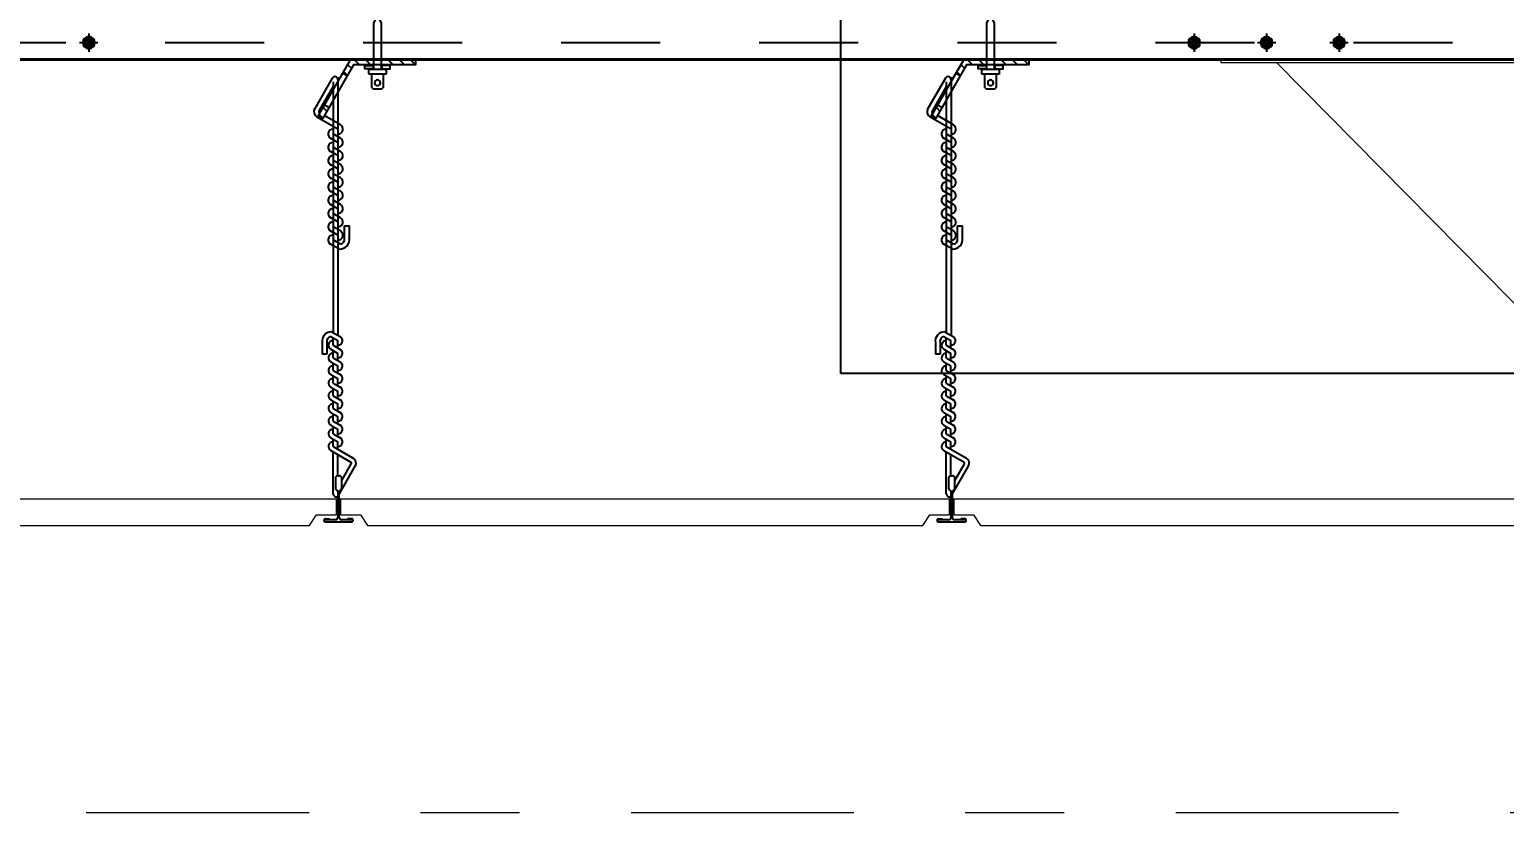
# Model space of a CAD drawing. Header units: millimetres. Extents: x 8674.86 to 8683.26, y 7174.65 to 7183.6.
# Drawn here: x 8680.359 to 8681.849, y 7178.316 to 7179.107 of the extents above; entities that cross this region are included whole.
import ezdxf
from ezdxf import colors
from ezdxf.entities.mleader import LeaderData, LeaderLine
from ezdxf.math import Vec2, Vec3

# ---------------------------------------------------------------- set-up
doc = ezdxf.new("R2010")
doc.units = ezdxf.units.MM
for name, pattern in [('ACAD_ISO03W100', [30, 12, -18]), ('ACAD_ISO12W100', [21, 12, -3, 0, -3, 0, -3]), ('CENTER', [2, 1.25, -0.25, 0.25, -0.25]), ('DASHED', [0.75, 0.5, -0.25]), ('TRAZO_Y_PUNTO', [1, 0.5, -0.25, 0, -0.25])]:
    doc.linetypes.add(name, pattern=pattern)
for name, color, linetype in [('0001-Text 1 30', 250, 'Continuous'), ('002_Medium_1 30', 252, 'Continuous'), ('003_Light_1 30', 253, 'Continuous')]:
    doc.layers.add(name, color=color, linetype=linetype)
doc.layers.add('001_Dark_1 30', color=250, linetype='Continuous', lineweight=0)
doc.layers.add('CUT 1 30', color=7, linetype='ACAD_ISO12W100', lineweight=5)
doc.styles.add('SS_40_notes!', font='calibri.ttf', dxfattribs={"height": 72})

# ---------------------------------------------------------------- blocks, each defined once
blk = doc.blocks.new('PERFIL 1812-1818')
at = {"layer": '002_Medium_1 30'}
for p, q in [((-0.0006, 0.0379), (0.0006, 0.0379)), ((-0.0026, 0.0359), (-0.0026, 0.0277)), ((-0.0006, 0.0257), (-0.0006, 0.0257)), ((-0.0006, 0.0257), (-0.0006, 0.0036)), ((0.0006, 0.0257), (0.0006, 0.0257)), ((0.0006, 0.0036), (0.0006, 0.0257)), ((0.0026, 0.0277), (0.0026, 0.0359)), ((-0.0026, 0.0016), (-0.011, 0.0016)), ((-0.0108, 0), (0.0108, 0)), ((-0.0107, 0.0025), (-0.0075, 0.0025)), ((0.011, 0.0016), (0.0026, 0.0016)), ((0.0107, 0.0025), (0.0075, 0.0025))]:
    blk.add_line(p, q, dxfattribs=at)
for centre, radius, start, end in [((-0.0006, 0.0359), 0.002, 90, 180), ((0.0006, 0.0359), 0.002, 0, 90), ((-0.0006, 0.0277), 0.002, 180, 270), ((0.0006, 0.0277), 0.002, 270, 0), ((-0.0108, 0.0012), 0.00123, 88.0365, 270.7035), ((-0.0026, 0.0036), 0.002, 270, 0), ((0.0026, 0.0036), 0.002, 180, 270), ((0.0108, 0.0012), 0.00123, 269.2965, 91.9635)]:
    blk.add_arc(centre, radius, start, end, dxfattribs=at)
blk = doc.blocks.new('clavohilti')
at = {"layer": '002_Medium_1 30'}
for p, q in [((0.0056, 0.0779), (0, 0.0657)), ((0.0112, 0.0657), (0.0056, 0.0779)), ((0, 0.0657), (0, -0.0065)), ((0.0112, -0.0065), (0.0112, 0.0657)), ((-0.0082, -0.0081), (-0.0082, -0.013)), ((0.0179, -0.0065), (-0.0067, -0.0065)), ((0.0071, -0.0145), (0.0182, -0.0145)), ((0.0194, -0.013), (0.0194, -0.0081))]:
    blk.add_line(p, q, dxfattribs=at)
for points in [[(-0.001, -0.0059), (-0.0141, -0.0059), (-0.0141, -0.0007), (-0.001, -0.0007)], [(0.0122, -0.0059), (0.0253, -0.0059), (0.0253, -0.0007), (0.0122, -0.0007)]]:
    blk.add_lwpolyline(points, close=True, dxfattribs=at)
blk.add_lwpolyline([(-0.007, -0.0145), (0.0041, -0.0145)], dxfattribs=at)
blk.add_lwpolyline([(-0.004, -0.0145), (0.0152, -0.0145), (0.0152, -0.0336, -0.414214), (0.0114, -0.0374), (-0.0002, -0.0374, -0.414214), (-0.004, -0.0336)], format="xyb", close=True, dxfattribs=at)
blk.add_circle((0.0056, -0.0281), 0.0045, dxfattribs=at)
for centre, start, end in [((-0.0067, -0.0081), 90, 180), ((-0.0067, -0.013), 180, 253.9419), ((0.0179, -0.0081), 0, 90), ((0.0179, -0.013), 286.058, 360)]:
    blk.add_arc(centre, 0.00154, start, end, dxfattribs=at)
blk = doc.blocks.new('125S-PLNNUT')
at = {"layer": '002_Medium_1 30', "linetype": 'CENTER'}
for p, q in [((-1.88, 0), (1.88, 0)), ((0, -1.88), (0, 1.88))]:
    blk.add_line(p, q, dxfattribs=at)
at = {"layer": '002_Medium_1 30'}
blk.add_lwpolyline([(-0.94, -0.54), (0, -1.08), (0.94, -0.54), (0.94, 0.54), (0, 1.08), (-0.94, 0.54)], close=True, dxfattribs=at)
for radius in [1.25, 0.938, 0.547]:
    blk.add_circle((0, 0), radius, dxfattribs=at)
at = {"layer": '002_Medium_1 30', "linetype": 'DASHED'}
blk.add_circle((0, 0), 0.625, dxfattribs=at)

msp = doc.modelspace()

# ---------------------------------------------------------------- hatches: boundary and pattern name
at = {"layer": '003_Light_1 30'}
h = msp.add_hatch(dxfattribs=at)
h.set_pattern_fill('ANSI31', color=256, scale=0.064203, style=0)
h.set_pattern_definition([(135, (8755.283023, 7273.907543), (0.0056748167, 0.0056748167), [])])
h.paths.add_polyline_path([(8680.7135, 7179.0759), (8680.7491, 7179.0759), (8680.7491, 7179.0709), (8680.7135, 7179.0709)])
h.paths.add_polyline_path([(8680.6835, 7179.0759), (8680.7076, 7179.0759), (8680.7076, 7179.0709), (8680.6863, 7179.0709), (8680.6799, 7179.0598), (8680.6756, 7179.0622)])
h.paths.add_polyline_path([(8680.6571, 7179.0302), (8680.6614, 7179.0278), (8680.655, 7179.0166), (8680.6507, 7179.0191)])
h = msp.add_hatch(dxfattribs=at)
h.set_pattern_fill('ANSI31', color=256, scale=0.064203, style=0)
h.set_pattern_definition([(135, (8755.902108, 7273.907543), (0.0056748167, 0.0056748167), [])])
h.paths.add_polyline_path([(8681.3326, 7179.0759), (8681.3681, 7179.0759), (8681.3681, 7179.0709), (8681.3326, 7179.0709)])
h.paths.add_polyline_path([(8681.3026, 7179.0759), (8681.3267, 7179.0759), (8681.3267, 7179.0709), (8681.3054, 7179.0709), (8681.299, 7179.0598), (8681.2947, 7179.0622)])
h.paths.add_polyline_path([(8681.2762, 7179.0302), (8681.2805, 7179.0278), (8681.2741, 7179.0166), (8681.2698, 7179.0191)])

# ---------------------------------------------------------------- linework, layer by layer
at = {"layer": '001_Dark_1 30'}
for p, q in [((8675.2961, 7179.0774), (8682.8704, 7179.0774)), ((8681.5621, 7179.0759), (8681.5621, 7179.0732)), ((8681.5621, 7179.0732), (8681.9278, 7179.0732)), ((8681.6183, 7179.0732), (8681.9278, 7178.7598)), ((8680.6693, 7178.6323), (8680.0542, 7178.6323)), ((8680.6693, 7178.6165), (8680.6693, 7178.6323)), ((8681.2883, 7178.6323), (8680.6733, 7178.6323)), ((8680.6733, 7178.6323), (8680.6733, 7178.6165)), ((8681.2883, 7178.6165), (8681.2883, 7178.6323)), ((8681.8989, 7178.6323), (8681.2924, 7178.6323)), ((8681.2924, 7178.6323), (8681.2924, 7178.6165)), ((8680.6421, 7178.6057), (8680.6492, 7178.6165)), ((8680.6492, 7178.6165), (8680.6693, 7178.6165)), ((8680.6733, 7178.6165), (8680.6933, 7178.6165)), ((8680.6933, 7178.6165), (8680.7005, 7178.6057)), ((8681.2612, 7178.6057), (8681.2683, 7178.6165)), ((8681.2683, 7178.6165), (8681.2883, 7178.6165)), ((8681.2924, 7178.6165), (8681.3124, 7178.6165)), ((8681.3124, 7178.6165), (8681.3195, 7178.6057)), ((8680.0814, 7178.6057), (8680.6421, 7178.6057)), ((8680.7005, 7178.6057), (8681.2612, 7178.6057)), ((8681.3195, 7178.6057), (8681.8717, 7178.6057))]:
    msp.add_line(p, q, dxfattribs=at)
at = {"layer": '002_Medium_1 30', "linetype": 'ACAD_ISO03W100', "ltscale": 0.0055}
msp.add_line((8675.2961, 7179.0934), (8682.8704, 7179.0934), dxfattribs=at)
at = {"layer": '002_Medium_1 30'}
for p, q in [((8680.665, 7179.0576), (8680.6469, 7179.0262)), ((8680.6658, 7179.0491), (8680.6514, 7179.0243)), ((8680.6658, 7179.0537), (8680.6658, 7178.8006)), ((8680.6658, 7179.0491), (8680.6658, 7179.0146)), ((8680.6707, 7179.0585), (8680.6707, 7178.7977)), ((8680.6707, 7179.056), (8680.6707, 7179.0117)), ((8680.6799, 7179.0598), (8680.6756, 7179.0622)), ((8681.284, 7179.0576), (8681.266, 7179.0262)), ((8681.2849, 7179.0491), (8681.2705, 7179.0243)), ((8681.2849, 7179.0537), (8681.2849, 7178.8006)), ((8681.2849, 7179.0491), (8681.2849, 7179.0146)), ((8681.2898, 7179.0585), (8681.2898, 7178.7977)), ((8681.2898, 7179.056), (8681.2898, 7179.0117)), ((8681.299, 7179.0598), (8681.2947, 7179.0622)), ((8680.6525, 7179.0222), (8680.6519, 7179.0226)), ((8680.6732, 7179.0103), (8680.6568, 7179.0198)), ((8680.6614, 7179.0278), (8680.6571, 7179.0302)), ((8681.2716, 7179.0222), (8681.271, 7179.0226)), ((8681.2923, 7179.0103), (8681.2759, 7179.0198)), ((8681.2805, 7179.0278), (8681.2762, 7179.0302)), ((8680.6707, 7179.006), (8680.6494, 7179.0183)), ((8680.6658, 7179.0089), (8680.6658, 7179.0012)), ((8680.6707, 7179.006), (8680.6707, 7178.9983)), ((8681.2898, 7179.006), (8681.2685, 7179.0183)), ((8681.2849, 7179.0089), (8681.2849, 7179.0012)), ((8681.2898, 7179.006), (8681.2898, 7178.9983)), ((8680.6707, 7178.9927), (8680.6626, 7178.9973)), ((8680.6732, 7178.9969), (8680.6658, 7179.0012)), ((8680.6658, 7178.9955), (8680.6658, 7178.9878)), ((8680.6707, 7178.9927), (8680.6707, 7178.985)), ((8681.2898, 7178.9927), (8681.2817, 7178.9973)), ((8681.2923, 7178.9969), (8681.2849, 7179.0012)), ((8681.2849, 7178.9955), (8681.2849, 7178.9878)), ((8681.2898, 7178.9927), (8681.2898, 7178.985)), ((8680.6707, 7178.9793), (8680.6626, 7178.9839)), ((8680.6732, 7178.9835), (8680.6658, 7178.9878)), ((8680.6658, 7178.9821), (8680.6658, 7178.9744)), ((8680.6732, 7178.9702), (8680.6658, 7178.9744)), ((8680.6707, 7178.9793), (8680.6707, 7178.9716)), ((8681.2898, 7178.9793), (8681.2817, 7178.9839)), ((8681.2923, 7178.9835), (8681.2849, 7178.9878)), ((8681.2849, 7178.9821), (8681.2849, 7178.9744)), ((8681.2923, 7178.9702), (8681.2849, 7178.9744)), ((8681.2898, 7178.9793), (8681.2898, 7178.9716)), ((8680.6707, 7178.9659), (8680.6626, 7178.9706)), ((8680.6658, 7178.9687), (8680.6658, 7178.961)), ((8680.6658, 7178.9687), (8680.6658, 7178.961)), ((8680.6732, 7178.9568), (8680.6658, 7178.961)), ((8680.6707, 7178.9659), (8680.6707, 7178.9582)), ((8680.6707, 7178.9659), (8680.6707, 7178.9582)), ((8681.2898, 7178.9659), (8681.2817, 7178.9706)), ((8681.2849, 7178.9687), (8681.2849, 7178.961)), ((8681.2849, 7178.9687), (8681.2849, 7178.961)), ((8681.2923, 7178.9568), (8681.2849, 7178.961)), ((8681.2898, 7178.9659), (8681.2898, 7178.9582)), ((8681.2898, 7178.9659), (8681.2898, 7178.9582)), ((8680.6707, 7178.9525), (8680.6626, 7178.9572)), ((8680.6658, 7178.9553), (8680.6658, 7178.9476)), ((8680.6732, 7178.9434), (8680.6658, 7178.9476)), ((8680.6707, 7178.9525), (8680.6707, 7178.9448)), ((8681.2898, 7178.9525), (8681.2817, 7178.9572)), ((8681.2849, 7178.9553), (8681.2849, 7178.9476)), ((8681.2923, 7178.9434), (8681.2849, 7178.9476)), ((8681.2898, 7178.9525), (8681.2898, 7178.9448)), ((8680.6707, 7178.9391), (8680.6626, 7178.9438)), ((8680.6707, 7178.9257), (8680.6626, 7178.9304)), ((8680.6658, 7178.942), (8680.6658, 7178.9343)), ((8680.6732, 7178.93), (8680.6658, 7178.9343)), ((8680.6707, 7178.9391), (8680.6707, 7178.9314)), ((8681.2898, 7178.9391), (8681.2817, 7178.9438)), ((8681.2898, 7178.9257), (8681.2817, 7178.9304)), ((8681.2849, 7178.942), (8681.2849, 7178.9343)), ((8681.2923, 7178.93), (8681.2849, 7178.9343)), ((8681.2898, 7178.9391), (8681.2898, 7178.9314)), ((8680.6707, 7178.9123), (8680.6626, 7178.917)), ((8680.6658, 7178.9286), (8680.6658, 7178.9209)), ((8680.6732, 7178.9166), (8680.6658, 7178.9209)), ((8680.6658, 7178.9152), (8680.6658, 7178.9075)), ((8680.6658, 7178.9152), (8680.6658, 7178.9075)), ((8680.6707, 7178.9257), (8680.6707, 7178.918)), ((8681.2898, 7178.9123), (8681.2817, 7178.917)), ((8681.2849, 7178.9286), (8681.2849, 7178.9209)), ((8681.2923, 7178.9166), (8681.2849, 7178.9209)), ((8681.2849, 7178.9152), (8681.2849, 7178.9075)), ((8681.2849, 7178.9152), (8681.2849, 7178.9075)), ((8681.2898, 7178.9257), (8681.2898, 7178.918)), ((8680.6707, 7178.8989), (8680.6626, 7178.9036)), ((8680.6732, 7178.9032), (8680.6658, 7178.9075)), ((8680.6658, 7178.9018), (8680.6658, 7178.8941)), ((8680.6658, 7178.9018), (8680.6658, 7178.8941)), ((8680.6707, 7178.9123), (8680.6707, 7178.9046)), ((8680.6707, 7178.9123), (8680.6707, 7178.9046)), ((8680.6773, 7178.9085), (8680.6822, 7178.9085)), ((8680.6773, 7178.8955), (8680.6773, 7178.9085)), ((8680.6822, 7178.8955), (8680.6822, 7178.9085)), ((8681.2898, 7178.8989), (8681.2817, 7178.9036)), ((8681.2923, 7178.9032), (8681.2849, 7178.9075)), ((8681.2849, 7178.9018), (8681.2849, 7178.8941)), ((8681.2849, 7178.9018), (8681.2849, 7178.8941)), ((8681.2898, 7178.9123), (8681.2898, 7178.9046)), ((8681.2898, 7178.9123), (8681.2898, 7178.9046)), ((8681.2964, 7178.9085), (8681.3013, 7178.9085)), ((8681.2964, 7178.8955), (8681.2964, 7178.9085)), ((8681.3013, 7178.8955), (8681.3013, 7178.9085)), ((8680.6717, 7178.885), (8680.6626, 7178.8902)), ((8680.6732, 7178.8898), (8680.6658, 7178.8941)), ((8680.6707, 7178.8989), (8680.6707, 7178.8913)), ((8681.2908, 7178.885), (8681.2817, 7178.8902)), ((8681.2923, 7178.8898), (8681.2849, 7178.8941)), ((8681.2898, 7178.8989), (8681.2898, 7178.8913)), ((8680.6634, 7178.7965), (8680.6705, 7178.7924)), ((8680.6649, 7178.8011), (8680.6735, 7178.7961)), ((8681.2825, 7178.7965), (8681.2896, 7178.7924)), ((8681.2839, 7178.8011), (8681.2926, 7178.7961)), ((8680.6548, 7178.7911), (8680.6548, 7178.7787)), ((8680.6595, 7178.7911), (8680.6595, 7178.7787)), ((8680.6634, 7178.7837), (8680.6705, 7178.7796)), ((8680.6658, 7178.7878), (8680.6658, 7178.7951)), ((8680.6658, 7178.7878), (8680.6735, 7178.7833)), ((8680.6658, 7178.775), (8680.6658, 7178.7824)), ((8680.6658, 7178.775), (8680.6658, 7178.7824)), ((8680.6705, 7178.7851), (8680.6705, 7178.7924)), ((8680.6705, 7178.7851), (8680.6705, 7178.7924)), ((8681.2739, 7178.7911), (8681.2739, 7178.7787)), ((8681.2786, 7178.7911), (8681.2786, 7178.7787)), ((8681.2825, 7178.7837), (8681.2896, 7178.7796)), ((8681.2849, 7178.7878), (8681.2849, 7178.7951)), ((8681.2849, 7178.7878), (8681.2926, 7178.7833)), ((8681.2849, 7178.775), (8681.2849, 7178.7824)), ((8681.2849, 7178.775), (8681.2849, 7178.7824)), ((8681.2896, 7178.7851), (8681.2896, 7178.7924)), ((8681.2896, 7178.7851), (8681.2896, 7178.7924)), ((8680.6595, 7178.7787), (8680.6548, 7178.7787)), ((8680.6634, 7178.7709), (8680.6705, 7178.7669)), ((8680.6658, 7178.775), (8680.6735, 7178.7706)), ((8680.6658, 7178.7622), (8680.6658, 7178.7696)), ((8680.6705, 7178.7723), (8680.6705, 7178.7796)), ((8680.6705, 7178.7723), (8680.6705, 7178.7796)), ((8680.6705, 7178.7595), (8680.6705, 7178.7669)), ((8681.2786, 7178.7787), (8681.2739, 7178.7787)), ((8681.2825, 7178.7709), (8681.2896, 7178.7669)), ((8681.2849, 7178.775), (8681.2926, 7178.7706)), ((8681.2849, 7178.7622), (8681.2849, 7178.7696)), ((8681.2896, 7178.7723), (8681.2896, 7178.7796)), ((8681.2896, 7178.7723), (8681.2896, 7178.7796)), ((8681.2896, 7178.7595), (8681.2896, 7178.7669)), ((8680.6634, 7178.7582), (8680.6705, 7178.7541)), ((8680.6658, 7178.7622), (8680.6735, 7178.7578)), ((8680.6658, 7178.7495), (8680.6658, 7178.7568)), ((8680.6705, 7178.7467), (8680.6705, 7178.7541)), ((8681.2825, 7178.7582), (8681.2896, 7178.7541)), ((8681.2849, 7178.7622), (8681.2926, 7178.7578)), ((8681.2849, 7178.7495), (8681.2849, 7178.7568)), ((8681.2896, 7178.7467), (8681.2896, 7178.7541)), ((8680.6634, 7178.7454), (8680.6705, 7178.7413)), ((8680.6658, 7178.7495), (8680.6735, 7178.745)), ((8680.6658, 7178.7367), (8680.6658, 7178.744)), ((8680.6658, 7178.7367), (8680.6735, 7178.7322)), ((8680.6705, 7178.734), (8680.6705, 7178.7413)), ((8681.2825, 7178.7454), (8681.2896, 7178.7413)), ((8681.2849, 7178.7495), (8681.2926, 7178.745)), ((8681.2849, 7178.7367), (8681.2849, 7178.744)), ((8681.2849, 7178.7367), (8681.2926, 7178.7322)), ((8681.2896, 7178.734), (8681.2896, 7178.7413)), ((8680.6634, 7178.7326), (8680.6705, 7178.7285)), ((8680.6658, 7178.7239), (8680.6658, 7178.7312)), ((8680.6658, 7178.7239), (8680.6658, 7178.7312)), ((8680.6658, 7178.7239), (8680.6735, 7178.7194)), ((8680.6705, 7178.7212), (8680.6705, 7178.7285)), ((8680.6705, 7178.7212), (8680.6705, 7178.7285)), ((8681.2825, 7178.7326), (8681.2896, 7178.7285)), ((8681.2849, 7178.7239), (8681.2849, 7178.7312)), ((8681.2849, 7178.7239), (8681.2849, 7178.7312)), ((8681.2849, 7178.7239), (8681.2926, 7178.7194)), ((8681.2896, 7178.7212), (8681.2896, 7178.7285)), ((8681.2896, 7178.7212), (8681.2896, 7178.7285)), ((8680.6634, 7178.7198), (8680.6705, 7178.7157)), ((8680.6634, 7178.707), (8680.6705, 7178.7029)), ((8680.6658, 7178.7111), (8680.6658, 7178.7185)), ((8680.6658, 7178.7111), (8680.6735, 7178.7066)), ((8680.6705, 7178.7084), (8680.6705, 7178.7157)), ((8681.2825, 7178.7198), (8681.2896, 7178.7157)), ((8681.2825, 7178.707), (8681.2896, 7178.7029)), ((8681.2849, 7178.7111), (8681.2849, 7178.7185)), ((8681.2849, 7178.7111), (8681.2926, 7178.7066)), ((8681.2896, 7178.7084), (8681.2896, 7178.7157)), ((8680.6634, 7178.6942), (8680.6705, 7178.6902)), ((8680.6658, 7178.6983), (8680.6658, 7178.7057)), ((8680.6658, 7178.6983), (8680.6735, 7178.6939)), ((8680.6658, 7178.6855), (8680.6658, 7178.6929)), ((8680.6705, 7178.6956), (8680.6705, 7178.7029)), ((8681.2825, 7178.6942), (8681.2896, 7178.6902)), ((8681.2849, 7178.6983), (8681.2849, 7178.7057)), ((8681.2849, 7178.6983), (8681.2926, 7178.6939)), ((8681.2849, 7178.6855), (8681.2849, 7178.6929)), ((8681.2896, 7178.6956), (8681.2896, 7178.7029)), ((8680.6634, 7178.6815), (8680.6837, 7178.6697)), ((8680.6658, 7178.6855), (8680.6861, 7178.6738)), ((8680.6658, 7178.6378), (8680.6658, 7178.6801)), ((8680.6705, 7178.6828), (8680.6705, 7178.6902)), ((8680.6705, 7178.656), (8680.6705, 7178.6774)), ((8681.2825, 7178.6815), (8681.3028, 7178.6697)), ((8681.2849, 7178.6855), (8681.3052, 7178.6738)), ((8681.2849, 7178.6378), (8681.2849, 7178.6801)), ((8681.2896, 7178.6828), (8681.2896, 7178.6902)), ((8681.2896, 7178.656), (8681.2896, 7178.6774)), ((8680.6721, 7178.6377), (8680.6885, 7178.6663)), ((8680.6745, 7178.6513), (8680.6842, 7178.6681)), ((8681.2911, 7178.6377), (8681.3076, 7178.6663)), ((8681.2936, 7178.6513), (8681.3033, 7178.6681)), ((8680.6693, 7178.6323), (8680.6705, 7178.6323)), ((8680.6721, 7178.6323), (8680.6733, 7178.6323)), ((8681.2883, 7178.6323), (8681.2896, 7178.6323)), ((8681.2911, 7178.6323), (8681.2924, 7178.6323))]:
    msp.add_line(p, q, dxfattribs=at)
for points in [[(8680.6835, 7179.0759), (8680.7491, 7179.0759), (8680.7491, 7179.0709), (8680.6863, 7179.0709), (8680.655, 7179.0166), (8680.6507, 7179.0191)], [(8681.3026, 7179.0759), (8681.3681, 7179.0759), (8681.3681, 7179.0709), (8681.3054, 7179.0709), (8681.2741, 7179.0166), (8681.2698, 7179.0191)]]:
    msp.add_lwpolyline(points, close=True, dxfattribs=at)
for centre, radius, start, end in [((8680.6676, 7179.056), 0.00308, 0, 150), ((8681.2867, 7179.056), 0.00308, 0, 150), ((8680.6525, 7179.0237), 0.00616, 150, 240), ((8680.6525, 7179.0237), 0.00123, 150, 240), ((8681.2716, 7179.0237), 0.00616, 150, 240), ((8681.2716, 7179.0237), 0.00123, 150, 240), ((8680.6658, 7179.0011), 0.00493, 90, 249.9044), ((8680.6707, 7179.006), 0.00493, 270, 60), ((8681.2849, 7179.0011), 0.00493, 90, 249.9044), ((8681.2898, 7179.006), 0.00493, 270, 60), ((8680.6658, 7178.9877), 0.00493, 90, 249.9044), ((8680.6707, 7178.9927), 0.00493, 270, 60), ((8681.2849, 7178.9877), 0.00493, 90, 249.9044), ((8681.2898, 7178.9927), 0.00493, 270, 60), ((8680.6658, 7178.9743), 0.00493, 90, 249.9044), ((8680.6707, 7178.9793), 0.00493, 270, 60), ((8681.2849, 7178.9743), 0.00493, 90, 249.9044), ((8681.2898, 7178.9793), 0.00493, 270, 60), ((8680.6658, 7178.9609), 0.00493, 90, 249.9044), ((8680.6707, 7178.9659), 0.00493, 270, 60), ((8681.2849, 7178.9609), 0.00493, 90, 249.9044), ((8681.2898, 7178.9659), 0.00493, 270, 60), ((8680.6658, 7178.9476), 0.00493, 90, 249.9044), ((8680.6707, 7178.9525), 0.00493, 270, 60), ((8680.6707, 7178.9525), 0.00493, 270, 60), ((8681.2849, 7178.9476), 0.00493, 90, 249.9044), ((8681.2898, 7178.9525), 0.00493, 270, 60), ((8681.2898, 7178.9525), 0.00493, 270, 60), ((8680.6658, 7178.9342), 0.00493, 90, 249.9044), ((8680.6707, 7178.9391), 0.00493, 270, 60), ((8680.6707, 7178.9257), 0.00493, 270, 60), ((8681.2849, 7178.9342), 0.00493, 90, 249.9044), ((8681.2898, 7178.9391), 0.00493, 270, 60), ((8681.2898, 7178.9257), 0.00493, 270, 60), ((8680.6658, 7178.9208), 0.00493, 90, 249.9044), ((8680.6707, 7178.9123), 0.00493, 270, 60), ((8681.2849, 7178.9208), 0.00493, 90, 249.9044), ((8681.2898, 7178.9123), 0.00493, 270, 60), ((8680.6658, 7178.9074), 0.00493, 90, 249.9044), ((8680.6707, 7178.8989), 0.00493, 270, 60), ((8681.2849, 7178.9074), 0.00493, 90, 249.9044), ((8681.2898, 7178.8989), 0.00493, 270, 60), ((8680.6658, 7178.894), 0.00493, 90, 249.9044), ((8680.6723, 7178.8861), 0.00123, 240, 269.184), ((8680.6724, 7178.8947), 0.00986, 269.184, 8.9357), ((8680.6724, 7178.8947), 0.00493, 278.9357, 8.9357), ((8681.2849, 7178.894), 0.00493, 90, 249.9044), ((8681.2914, 7178.8861), 0.00123, 240, 269.184), ((8681.2915, 7178.8947), 0.00986, 269.184, 8.9357), ((8681.2915, 7178.8947), 0.00493, 278.9357, 8.9357), ((8680.6642, 7178.7919), 0.00942, 89.184, 188.9357), ((8680.6642, 7178.7919), 0.00471, 98.9357, 188.9357), ((8680.6643, 7178.8001), 0.00118, 60, 89.184), ((8680.6705, 7178.7925), 0.00471, 270, 69.9044), ((8681.2832, 7178.7919), 0.00942, 89.184, 188.9357), ((8681.2832, 7178.7919), 0.00471, 98.9357, 188.9357), ((8681.2834, 7178.8001), 0.00118, 60, 89.184), ((8681.2896, 7178.7925), 0.00471, 270, 69.9044), ((8680.6658, 7178.7878), 0.00471, 90, 240), ((8680.6705, 7178.7797), 0.00471, 270, 69.9044), ((8681.2849, 7178.7878), 0.00471, 90, 240), ((8681.2896, 7178.7797), 0.00471, 270, 69.9044), ((8680.6658, 7178.775), 0.00471, 90, 240), ((8680.6658, 7178.7622), 0.00471, 90, 240), ((8680.6705, 7178.7669), 0.00471, 270, 69.9044), ((8681.2849, 7178.775), 0.00471, 90, 240), ((8681.2849, 7178.7622), 0.00471, 90, 240), ((8681.2896, 7178.7669), 0.00471, 270, 69.9044), ((8680.6658, 7178.7495), 0.00471, 90, 240), ((8680.6705, 7178.7542), 0.00471, 270, 69.9044), ((8681.2849, 7178.7495), 0.00471, 90, 240), ((8681.2896, 7178.7542), 0.00471, 270, 69.9044), ((8680.6658, 7178.7367), 0.00471, 90, 240), ((8680.6658, 7178.7367), 0.00471, 90, 240), ((8680.6705, 7178.7414), 0.00471, 270, 69.9044), ((8681.2849, 7178.7367), 0.00471, 90, 240), ((8681.2849, 7178.7367), 0.00471, 90, 240), ((8681.2896, 7178.7414), 0.00471, 270, 69.9044), ((8680.6658, 7178.7239), 0.00471, 90, 240), ((8680.6705, 7178.7286), 0.00471, 270, 69.9044), ((8681.2849, 7178.7239), 0.00471, 90, 240), ((8681.2896, 7178.7286), 0.00471, 270, 69.9044), ((8680.6658, 7178.7111), 0.00471, 90, 240), ((8680.6705, 7178.7158), 0.00471, 270, 69.9044), ((8680.6705, 7178.703), 0.00471, 270, 69.9044), ((8681.2849, 7178.7111), 0.00471, 90, 240), ((8681.2896, 7178.7158), 0.00471, 270, 69.9044), ((8681.2896, 7178.703), 0.00471, 270, 69.9044), ((8680.6658, 7178.6983), 0.00471, 90, 240), ((8680.6705, 7178.6902), 0.00471, 270, 69.9044), ((8681.2849, 7178.6983), 0.00471, 90, 240), ((8681.2896, 7178.6902), 0.00471, 270, 69.9044), ((8680.6658, 7178.6855), 0.00471, 90, 240), ((8681.2849, 7178.6855), 0.00471, 90, 240), ((8680.6832, 7178.6687), 0.00118, 330, 60), ((8680.6832, 7178.6687), 0.00589, 330, 60), ((8681.3022, 7178.6687), 0.00118, 330, 60), ((8681.3022, 7178.6687), 0.00589, 330, 60), ((8680.6692, 7178.638), 0.0034, 183.2769, 292.8041), ((8681.2883, 7178.638), 0.0034, 183.2769, 292.8041)]:
    msp.add_arc(centre, radius, start, end, dxfattribs=at)
at = {"layer": '003_Light_1 30'}
msp.add_line((8675.2961, 7179.0759), (8682.8709, 7179.0759), dxfattribs=at)
at = {"layer": 'CUT 1 30', "linetype": 'TRAZO_Y_PUNTO', "lineweight": 0, "ltscale": 0.45}
msp.add_lwpolyline([(8675.4666, 7178.3158), (8682.6752, 7178.3158)], dxfattribs=at)

# ---------------------------------------------------------------- block references
at = {"layer": '002_Medium_1 30'}
for name, p, xscale, yscale, zscale in [('clavohilti', (8680.7142, 7179.0709), -0.6420322219580161, 0.6420322219570659, 0.6420322219549365), ('clavohilti', (8681.3332, 7179.0709), -0.6420322219580161, 0.6420322219570659, 0.6420322219549365), ('PERFIL 1812-1818', (8680.6713, 7178.6095), 1.226103213921616, 1.226103213921616, 1.226103213921616), ('PERFIL 1812-1818', (8681.2904, 7178.6095), 1.226103213921616, 1.226103213921616, 1.226103213921616)]:
    msp.add_blockref(name, p, dxfattribs=dict(at, xscale=xscale, yscale=yscale, zscale=zscale))
at = {"layer": '002_Medium_1 30', "xscale": -0.00488706842384137, "yscale": 0.00488706842384137, "zscale": 0.00488706842384137, "rotation": 180}
for p in [(8680.4191, 7179.0934), (8681.5352, 7179.0934), (8681.6083, 7179.0934), (8681.6815, 7179.0934)]:
    msp.add_blockref('125S-PLNNUT', p, dxfattribs=at)

# ---------------------------------------------------------------- leaders
at = {"layer": '0001-Text 1 30'}
ml = msp.add_multileader_mtext('Standard', dxfattribs=at)
ml.set_content('Load bearing wall', color=250, style='SS_40_notes!')
ml.set_leader_properties(color=252)
ml.build(insert=Vec2(0, 0))
ml.multileader.update_dxf_attribs({"dogleg_length": 32, "arrow_head_size": 0.05})
ctx = ml.context
ctx.base_point, ctx.char_height, ctx.arrow_head_size, ctx.landing_gap_size, ctx.plane_origin = Vec3(8681.2104, 7180.7288), 0.072, 0.05, 0.013, Vec3(8681.1784, 7178.497)
ctx.text_align_type = 2
notes = []
notes.append((ctx, [(0, (1, 1, 0), (8681.1784, 7180.7288), (1, 0), 0.032, [(0, [(8681.9304, 7178.7593), (8681.1784, 7178.7593)], 0, [])])]))
ctx.mtext.insert, ctx.mtext.alignment, ctx.mtext.flow_direction = Vec3(8682.0146, 7180.7749), 3, 5
for ctx, leaders in notes:
    for number, flags, end, landing, length, lines in leaders:
        leader = LeaderData()
        leader.index, (leader.has_last_leader_line, leader.has_dogleg_vector, leader.attachment_direction) = number, flags
        leader.last_leader_point, leader.dogleg_vector, leader.dogleg_length = Vec3(end), Vec3(landing), length
        for number, points, colour, breaks in lines:
            line = LeaderLine()
            line.index, line.vertices, line.color, line.breaks = number, Vec3.list(points), colors.encode_raw_color(colour), breaks
            leader.lines.append(line)
        ctx.leaders.append(leader)

doc.saveas('drawing.dxf')
